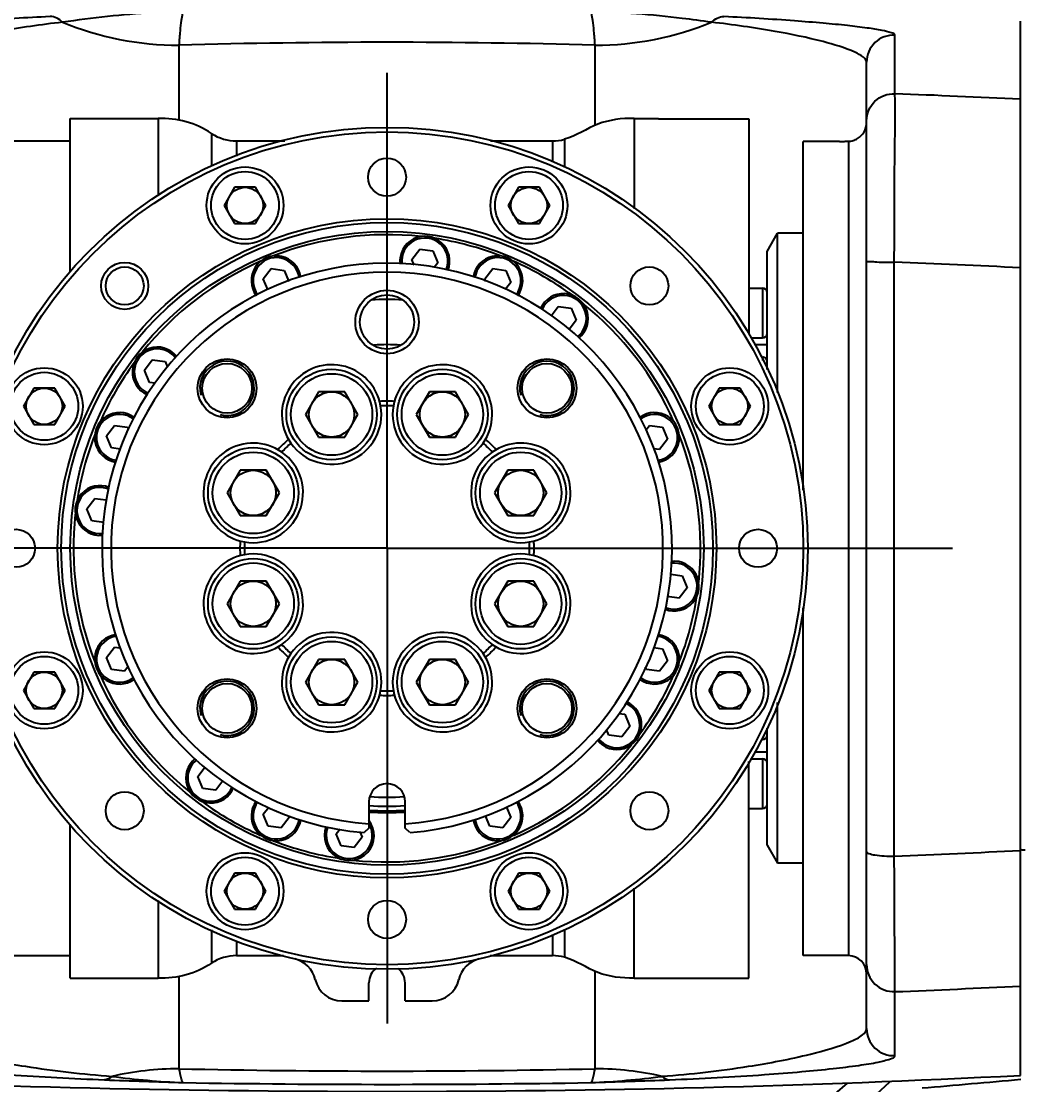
# Model space of a CAD drawing. Header units: millimetres. Extents: x 5828 to 7155, y 123 to 421.
# Drawn here: x 6355.74 to 6361.26, y 298.19 to 304.06 of the extents above; entities that cross this region are included whole.
import ezdxf

# ---------------------------------------------------------------- set-up
doc = ezdxf.new("R2010")
doc.units = ezdxf.units.MM
doc.linetypes.add('CENTER', pattern=[0.6, 0.375, -0.075, 0.075, -0.075])
for name, color, linetype in [('中心线', 7, 'Continuous'), ('外形图', 7, 'Continuous'), ('多重引线', 7, 'Continuous'), ('尺寸标注', 7, 'Continuous')]:
    doc.layers.add(name, color=color, linetype=linetype)
doc.styles.add('微软雅黑', font='msyh.ttc', dxfattribs={"height": 2})
doc.dimstyles.new('尺寸标注_1_20比例', dxfattribs={"dimtxt": 1.5, "dimasz": 1.25, "dimexe": 0.5, "dimexo": 0.4, "dimgap": 0.5, "dimtad": 1, "dimdec": 1, "dimlfac": 20, "dimdsep": 46, "dimtxsty": '微软雅黑', "dimcen": 0.09, "dimadec": 0, "dimazin": 0, "dimtp": 0.01, "dimtm": 0.01, "dimtfac": 1, "dimtdec": 1, "dimtofl": 0, "dimtmove": 0, "dimatfit": 3, "dimfxl": 1, "dimtolj": 1, "dimarcsym": 0})

# ---------------------------------------------------------------- blocks, each defined once
blk = doc.blocks.new('*D1056')
at = {"layer": 'Defpoints', "color": 0}
for p in [(6369.4329, 311.2873), (6369.4329, 295.1307), (6345.0571, 282.8222)]:
    blk.add_point(p, dxfattribs=at)
at = {"layer": '尺寸标注', "color": 0, "linetype": 'Continuous', "lineweight": -2}
for p, q in [((6345.0571, 283.2222), (6345.0571, 311.7873)), ((6369.4329, 295.5307), (6369.4329, 311.7873)), ((6346.3071, 311.2873), (6368.1829, 311.2873))]:
    blk.add_line(p, q, dxfattribs=at)
at = {"layer": '尺寸标注', "color": 0}
for points in [[(6346.3071, 311.4956), (6346.3071, 311.0789), (6345.0571, 311.2873)], [(6368.1829, 311.0789), (6368.1829, 311.4956), (6369.4329, 311.2873)]]:
    blk.add_solid(points, dxfattribs=at)
at = {"layer": '尺寸标注', "color": 0, "insert": (6357.245, 312.8732), "char_height": 2, "attachment_point": 5, "style": '微软雅黑'}
blk.add_mtext('\\A1;\\A1;{\\H1.05x;487.5}', dxfattribs=at)
blk = doc.blocks.new('*D1110')
at = {"layer": 'Defpoints', "color": 0}
for p in [(6369.4329, 319.1341), (6369.4329, 295.853), (6344.1571, 265.1508)]:
    blk.add_point(p, dxfattribs=at)
at = {"layer": '多重引线', "color": 0, "lineweight": -2}
for p, q in [((6344.1571, 265.5508), (6344.1571, 319.6341)), ((6369.4329, 296.253), (6369.4329, 319.6341)), ((6345.4071, 319.1341), (6368.1829, 319.1341))]:
    blk.add_line(p, q, dxfattribs=at)
at = {"layer": '多重引线', "color": 0}
for points in [[(6345.4071, 319.3424), (6345.4071, 318.9258), (6344.1571, 319.1341)], [(6368.1829, 318.9258), (6368.1829, 319.3424), (6369.4329, 319.1341)]]:
    blk.add_solid(points, dxfattribs=at)
at = {"layer": '多重引线', "color": 0, "insert": (6356.795, 320.72), "char_height": 2, "attachment_point": 5, "style": '微软雅黑'}
blk.add_mtext('\\A1;\\A1;{\\H1.05x;505.5}', dxfattribs=at)

msp = doc.modelspace()

# ---------------------------------------------------------------- linework, layer by layer
at = {"layer": '中心线', "linetype": 'CENTER', "ltscale": 10}
for q in [(6357.7575, 303.7776), (6354.6319, 301.1519), (6360.8831, 301.1519), (6357.7575, 298.5262)]:
    msp.add_line((6357.7575, 301.1519), q, dxfattribs=at)
at = {"layer": '外形图', "color": 0, "linetype": 'Continuous'}
for p, q in [((6361.2576, 298.2407), (6361.2576, 304.0632)), ((6360.5637, 303.6629), (6360.5637, 303.9866)), ((6356.6075, 303.931), (6356.6075, 303.5163)), ((6358.9075, 303.4878), (6358.9075, 303.931)), ((6360.4076, 298.4991), (6360.4076, 303.8369)), ((6356.0075, 302.679), (6356.0075, 303.527)), ((6356.0075, 303.527), (6356.4925, 303.527)), ((6356.4925, 303.527), (6356.4925, 303.1011)), ((6359.1225, 303.527), (6359.1225, 303.0276)), ((6359.1225, 303.527), (6359.2576, 303.527)), ((6359.2576, 303.527), (6359.2576, 303.5249)), ((6359.2576, 303.5249), (6359.7576, 303.5249)), ((6359.7576, 303.5249), (6359.7576, 302.336)), ((6356.7877, 303.4437), (6356.7877, 303.2637)), ((6358.739, 303.4111), (6358.739, 303.2593)), ((6360.3522, 303.4122), (6360.3576, 303.4154)), ((6355.5024, 303.402), (6356.0075, 303.402)), ((6356.926, 303.402), (6356.926, 303.3183)), ((6356.926, 303.402), (6357.1934, 303.402)), ((6358.3295, 303.402), (6358.6723, 303.402)), ((6358.6723, 303.402), (6358.6723, 303.2848)), ((6360.0576, 301.4734), (6360.0576, 303.3998)), ((6360.2576, 303.3998), (6360.0576, 303.3998)), ((6360.3076, 303.4003), (6360.3076, 298.9019)), ((6356.9152, 303.1459), (6356.8575, 303.0459)), ((6357.0307, 303.1459), (6356.9152, 303.1459)), ((6357.0885, 303.0459), (6357.0307, 303.1459)), ((6358.4843, 303.1459), (6358.4266, 303.0459)), ((6358.5998, 303.1459), (6358.4843, 303.1459)), ((6358.6575, 303.0459), (6358.5998, 303.1459)), ((6356.8575, 303.0459), (6356.9152, 302.9459)), ((6357.0307, 302.9459), (6357.0885, 303.0459)), ((6358.4266, 303.0459), (6358.4843, 302.9459)), ((6358.5998, 302.9459), (6358.6575, 303.0459)), ((6356.9152, 302.9459), (6357.0307, 302.9459)), ((6358.4843, 302.9459), (6358.5998, 302.9459)), ((6359.8576, 302.792), (6359.9153, 302.892)), ((6359.9153, 302.0128), (6359.9153, 302.892)), ((6360.0576, 302.892), (6359.9153, 302.892)), ((6357.8948, 302.7477), (6357.9387, 302.805)), ((6357.9387, 302.805), (6358.0103, 302.7955)), ((6358.0103, 302.7955), (6358.0379, 302.7289)), ((6359.8576, 302.1388), (6359.8576, 302.792)), ((6357.9077, 302.7165), (6357.8948, 302.7477)), ((6358.0379, 302.7289), (6358.0179, 302.7029)), ((6360.5606, 299.4513), (6360.5606, 302.7331)), ((6357.0736, 302.6396), (6357.1176, 302.6969)), ((6357.1176, 302.6969), (6357.1891, 302.6874)), ((6357.1891, 302.6874), (6357.2144, 302.6263)), ((6358.2983, 302.6396), (6358.3422, 302.6969)), ((6358.3422, 302.6969), (6358.4138, 302.6874)), ((6358.4138, 302.6874), (6358.4414, 302.6208)), ((6357.0981, 302.5807), (6357.0736, 302.6396)), ((6358.3043, 302.625), (6358.2983, 302.6396)), ((6358.4414, 302.6208), (6358.4124, 302.583)), ((6359.7576, 302.5895), (6359.8326, 302.5895)), ((6359.8326, 302.5895), (6359.8326, 302.3145)), ((6358.6637, 302.4356), (6358.7039, 302.488)), ((6358.7039, 302.488), (6358.7755, 302.4786)), ((6358.7755, 302.4786), (6358.8031, 302.4119)), ((6358.8031, 302.4119), (6358.7651, 302.3623)), ((6359.7701, 302.3145), (6359.8326, 302.3145)), ((6359.7887, 302.277), (6359.8576, 302.277)), ((6356.4165, 302.1354), (6356.4605, 302.1927)), ((6356.4605, 302.1927), (6356.532, 302.1832)), ((6356.532, 302.1832), (6356.545, 302.1519)), ((6359.8326, 302.2087), (6359.8326, 302.1887)), ((6356.4442, 302.0687), (6356.4165, 302.1354)), ((6356.4763, 302.0645), (6356.4442, 302.0687)), ((6355.8058, 302.0365), (6355.748, 301.9365)), ((6355.9212, 302.0365), (6355.8058, 302.0365)), ((6355.979, 301.9365), (6355.9212, 302.0365)), ((6357.3792, 302.0161), (6357.307, 301.8911)), ((6357.5235, 302.0161), (6357.3792, 302.0161)), ((6357.5957, 301.8911), (6357.5235, 302.0161)), ((6357.9915, 302.0161), (6357.9193, 301.8911)), ((6358.1358, 302.0161), (6357.9915, 302.0161)), ((6358.208, 301.8911), (6358.1358, 302.0161)), ((6359.5938, 302.0365), (6359.536, 301.9365)), ((6359.7093, 302.0365), (6359.5938, 302.0365)), ((6359.767, 301.9365), (6359.7093, 302.0365)), ((6355.748, 301.9365), (6355.8058, 301.8364)), ((6355.9212, 301.8364), (6355.979, 301.9365)), ((6357.307, 301.8911), (6357.3792, 301.766)), ((6357.5235, 301.766), (6357.5957, 301.8911)), ((6357.9193, 301.8911), (6357.9915, 301.766)), ((6358.1358, 301.766), (6358.208, 301.8911)), ((6359.536, 301.9365), (6359.5938, 301.8364)), ((6359.7093, 301.8364), (6359.767, 301.9365)), ((6355.8058, 301.8364), (6355.9212, 301.8364)), ((6356.2077, 301.7737), (6356.2516, 301.8309)), ((6356.2516, 301.8309), (6356.3232, 301.8215)), ((6359.1881, 301.8048), (6359.2081, 301.8309)), ((6359.2081, 301.8309), (6359.2797, 301.8215)), ((6359.5938, 301.8364), (6359.7093, 301.8364)), ((6356.2353, 301.707), (6356.2077, 301.7737)), ((6356.3232, 301.8215), (6356.3285, 301.8086)), ((6357.3792, 301.766), (6357.5235, 301.766)), ((6357.9915, 301.766), (6358.1358, 301.766)), ((6359.2797, 301.8215), (6359.3073, 301.7548)), ((6356.2843, 301.7005), (6356.2353, 301.707)), ((6359.3073, 301.7548), (6359.2634, 301.6976)), ((6359.2634, 301.6976), (6359.2301, 301.7019)), ((6356.9462, 301.5831), (6356.874, 301.4581)), ((6357.0906, 301.5831), (6356.9462, 301.5831)), ((6357.1627, 301.4581), (6357.0906, 301.5831)), ((6358.4245, 301.5831), (6358.3523, 301.4581)), ((6358.5688, 301.5831), (6358.4245, 301.5831)), ((6358.641, 301.4581), (6358.5688, 301.5831)), ((6356.0996, 301.3702), (6356.1435, 301.4275)), ((6356.1435, 301.4275), (6356.2062, 301.4192)), ((6356.874, 301.4581), (6356.9462, 301.3331)), ((6357.0906, 301.3331), (6357.1627, 301.4581)), ((6358.3523, 301.4581), (6358.4245, 301.3331)), ((6358.5688, 301.3331), (6358.641, 301.4581)), ((6356.1272, 301.3035), (6356.0996, 301.3702)), ((6356.1925, 301.2949), (6356.1272, 301.3035)), ((6356.9462, 301.3331), (6357.0906, 301.3331)), ((6358.4245, 301.3331), (6358.5688, 301.3331)), ((6359.3252, 301.0086), (6359.3878, 301.0003)), ((6359.3878, 301.0003), (6359.4154, 300.9337)), ((6356.9462, 300.9708), (6356.874, 300.8458)), ((6357.0906, 300.9708), (6356.9462, 300.9708)), ((6357.1627, 300.8458), (6357.0906, 300.9708)), ((6358.4245, 300.9708), (6358.3523, 300.8458)), ((6358.5688, 300.9708), (6358.4245, 300.9708)), ((6358.641, 300.8458), (6358.5688, 300.9708)), ((6359.3715, 300.8764), (6359.3059, 300.885)), ((6359.4154, 300.9337), (6359.3715, 300.8764)), ((6356.874, 300.8458), (6356.9462, 300.7208)), ((6357.0906, 300.7208), (6357.1627, 300.8458)), ((6358.3523, 300.8458), (6358.4245, 300.7208)), ((6358.5688, 300.7208), (6358.641, 300.8458)), ((6360.0576, 298.9019), (6360.0576, 300.824)), ((6356.9462, 300.7208), (6357.0906, 300.7208)), ((6358.4245, 300.7208), (6358.5688, 300.7208)), ((6356.2077, 300.549), (6356.2516, 300.6063)), ((6356.2516, 300.6063), (6356.2835, 300.6021)), ((6359.2318, 300.6032), (6359.2797, 300.5969)), ((6359.2797, 300.5969), (6359.3073, 300.5302)), ((6356.2353, 300.4824), (6356.2077, 300.549)), ((6357.3792, 300.5378), (6357.307, 300.4128)), ((6357.5235, 300.5378), (6357.3792, 300.5378)), ((6357.5957, 300.4128), (6357.5235, 300.5378)), ((6357.9915, 300.5378), (6357.9193, 300.4128)), ((6358.1358, 300.5378), (6357.9915, 300.5378)), ((6358.208, 300.4128), (6358.1358, 300.5378)), ((6359.3073, 300.5302), (6359.2634, 300.4729)), ((6356.3069, 300.4729), (6356.2353, 300.4824)), ((6356.3276, 300.5), (6356.3069, 300.4729)), ((6359.1918, 300.4824), (6359.1859, 300.4967)), ((6359.2634, 300.4729), (6359.1918, 300.4824)), ((6355.8058, 300.4674), (6355.748, 300.3674)), ((6355.9212, 300.4674), (6355.8058, 300.4674)), ((6355.979, 300.3674), (6355.9212, 300.4674)), ((6357.307, 300.4128), (6357.3792, 300.2878)), ((6357.5235, 300.2878), (6357.5957, 300.4128)), ((6357.9193, 300.4128), (6357.9915, 300.2878)), ((6358.1358, 300.2878), (6358.208, 300.4128)), ((6359.5938, 300.4674), (6359.536, 300.3674)), ((6359.7093, 300.4674), (6359.5938, 300.4674)), ((6359.767, 300.3674), (6359.7093, 300.4674)), ((6355.748, 300.3674), (6355.8058, 300.2674)), ((6355.9212, 300.2674), (6355.979, 300.3674)), ((6359.536, 300.3674), (6359.5938, 300.2674)), ((6359.7093, 300.2674), (6359.767, 300.3674)), ((6359.9153, 299.4119), (6359.9153, 300.2997)), ((6355.8058, 300.2674), (6355.9212, 300.2674)), ((6357.3792, 300.2878), (6357.5235, 300.2878)), ((6357.9915, 300.2878), (6358.1358, 300.2878)), ((6359.0377, 300.2395), (6359.0708, 300.2351)), ((6359.5938, 300.2674), (6359.7093, 300.2674)), ((6359.0708, 300.2351), (6359.0985, 300.1685)), ((6358.983, 300.1206), (6358.9702, 300.1514)), ((6359.0545, 300.1112), (6358.983, 300.1206)), ((6359.0985, 300.1685), (6359.0545, 300.1112)), ((6359.8576, 299.5119), (6359.8576, 300.159)), ((6359.8282, 300.0952), (6359.8326, 300.0952)), ((6359.8326, 300.1054), (6359.8326, 300.0952)), ((6359.7874, 300.0269), (6359.8576, 300.0269)), ((6356.7119, 299.8919), (6356.7521, 299.9443)), ((6359.7576, 298.7769), (6359.7576, 299.9738)), ((6359.766, 299.9894), (6359.8326, 299.9894)), ((6359.8326, 299.9894), (6359.8326, 299.7144)), ((6356.7395, 299.8253), (6356.7119, 299.8919)), ((6356.8111, 299.8158), (6356.7395, 299.8253)), ((6356.8503, 299.8669), (6356.8111, 299.8158)), ((6357.0736, 299.6831), (6357.1042, 299.7229)), ((6357.6575, 299.7519), (6357.6575, 299.6069)), ((6357.8575, 299.6069), (6357.8575, 299.7519)), ((6358.4161, 299.7253), (6358.4414, 299.6643)), ((6359.7576, 299.7144), (6359.8326, 299.7144)), ((6357.1013, 299.6164), (6357.0736, 299.6831)), ((6357.2167, 299.6643), (6357.1728, 299.607)), ((6357.2124, 299.6748), (6357.2167, 299.6643)), ((6358.3259, 299.6164), (6358.3018, 299.6746)), ((6358.4414, 299.6643), (6358.3974, 299.607)), ((6356.0075, 298.7769), (6356.0075, 299.6288)), ((6357.1728, 299.607), (6357.1013, 299.6164)), ((6357.4771, 299.575), (6357.4979, 299.6021)), ((6357.6575, 299.6069), (6357.6305, 299.582)), ((6357.8845, 299.582), (6357.8575, 299.6069)), ((6358.3974, 299.607), (6358.3259, 299.6164)), ((6357.5047, 299.5083), (6357.4771, 299.575)), ((6357.6202, 299.5561), (6357.5763, 299.4989)), ((6357.6081, 299.5854), (6357.6202, 299.5561)), ((6357.5763, 299.4989), (6357.5047, 299.5083)), ((6359.8576, 299.5119), (6359.9153, 299.4119)), ((6356.9152, 299.3579), (6356.8575, 299.2579)), ((6357.0307, 299.3579), (6356.9152, 299.3579)), ((6357.0885, 299.2579), (6357.0307, 299.3579)), ((6358.4843, 299.3579), (6358.4266, 299.2579)), ((6358.5998, 299.3579), (6358.4843, 299.3579)), ((6358.6575, 299.2579), (6358.5998, 299.3579)), ((6360.0576, 299.4119), (6359.9153, 299.4119)), ((6356.8575, 299.2579), (6356.9152, 299.1579)), ((6357.0307, 299.1579), (6357.0885, 299.2579)), ((6358.4266, 299.2579), (6358.4843, 299.1579)), ((6358.5998, 299.1579), (6358.6575, 299.2579)), ((6359.1225, 298.7769), (6359.1225, 299.2748)), ((6356.4925, 299.2073), (6356.4925, 298.7769)), ((6356.9152, 299.1579), (6357.0307, 299.1579)), ((6358.4843, 299.1579), (6358.5998, 299.1579)), ((6356.7877, 299.0447), (6356.7877, 298.8602)), ((6358.6723, 299.0196), (6358.6723, 298.9019)), ((6358.739, 299.0477), (6358.739, 298.8928)), ((6356.926, 298.9808), (6356.926, 298.9019)), ((6355.5024, 298.9019), (6356.0075, 298.9019)), ((6356.926, 298.9019), (6357.1855, 298.9019)), ((6358.3282, 298.9019), (6358.6723, 298.9019)), ((6360.3076, 298.9019), (6360.0576, 298.9019)), ((6356.0075, 298.7769), (6356.4925, 298.7769)), ((6356.6075, 298.7876), (6356.6075, 298.277)), ((6358.9075, 298.277), (6358.9075, 298.8161)), ((6359.1225, 298.7769), (6359.7576, 298.7769)), ((6357.6575, 298.6519), (6357.6575, 298.7519)), ((6357.8575, 298.6519), (6357.8575, 298.7519)), ((6357.5075, 298.6519), (6357.6575, 298.6519)), ((6357.8575, 298.6519), (6358.0075, 298.6519)), ((6360.5637, 298.3494), (6360.5637, 298.703))]:
    msp.add_line(p, q, dxfattribs=at)
for centre, radius in [((6357.7575, 301.1519), 2.3251), ((6357.7575, 301.1519), 2.3001), ((6357.7575, 303.202), 0.105), ((6356.973, 303.0459), 0.2125), ((6356.973, 303.0459), 0.1875), ((6358.542, 303.0459), 0.2125), ((6358.542, 303.0459), 0.1875), ((6356.973, 303.0459), 0.1), ((6358.542, 303.0459), 0.1), ((6357.7575, 301.1519), 1.8201), ((6357.7575, 301.1519), 1.8001), ((6357.7575, 301.1519), 1.7501), ((6356.3079, 302.6015), 0.13), ((6356.3079, 302.6015), 0.105), ((6359.2071, 302.6015), 0.105), ((6357.7575, 302.402), 0.175), ((6357.7575, 302.402), 0.15), ((6356.8736, 302.0358), 0.1625), ((6358.6414, 302.0358), 0.1625), ((6355.8635, 301.9365), 0.2125), ((6355.8635, 301.9365), 0.1875), ((6356.8736, 302.0358), 0.1375), ((6357.4513, 301.8911), 0.25), ((6358.0637, 301.8911), 0.25), ((6358.6414, 302.0358), 0.1375), ((6359.6515, 301.9365), 0.2125), ((6359.6515, 301.9365), 0.1875), ((6357.4513, 301.8911), 0.225), ((6358.0637, 301.8911), 0.225), ((6355.8635, 301.9365), 0.1), ((6357.4513, 301.8911), 0.125), ((6358.0637, 301.8911), 0.125), ((6359.6515, 301.9365), 0.1), ((6357.0184, 301.4581), 0.25), ((6358.4966, 301.4581), 0.25), ((6357.0184, 301.4581), 0.225), ((6358.4966, 301.4581), 0.225), ((6357.0184, 301.4581), 0.125), ((6358.4966, 301.4581), 0.125), ((6355.7074, 301.1519), 0.105), ((6359.8076, 301.1519), 0.105), ((6357.0184, 300.8458), 0.25), ((6357.0184, 300.8458), 0.225), ((6358.4966, 300.8458), 0.25), ((6358.4966, 300.8458), 0.225), ((6357.0184, 300.8458), 0.125), ((6358.4966, 300.8458), 0.125), ((6357.4513, 300.4128), 0.25), ((6358.0637, 300.4128), 0.25), ((6357.4513, 300.4128), 0.225), ((6358.0637, 300.4128), 0.225), ((6355.8635, 300.3674), 0.2125), ((6355.8635, 300.3674), 0.1875), ((6357.4513, 300.4128), 0.125), ((6358.0637, 300.4128), 0.125), ((6359.6515, 300.3674), 0.2125), ((6359.6515, 300.3674), 0.1875), ((6355.8635, 300.3674), 0.1), ((6356.8736, 300.268), 0.1625), ((6358.6414, 300.268), 0.1625), ((6359.6515, 300.3674), 0.1), ((6356.8736, 300.268), 0.1375), ((6358.6414, 300.268), 0.1375), ((6356.3079, 299.7023), 0.105), ((6359.2071, 299.7023), 0.105), ((6356.973, 299.2579), 0.2125), ((6356.973, 299.2579), 0.1875), ((6358.542, 299.2579), 0.2125), ((6358.542, 299.2579), 0.1875), ((6356.973, 299.2579), 0.1), ((6358.542, 299.2579), 0.1), ((6357.7575, 299.1019), 0.105)]:
    msp.add_circle(centre, radius, dxfattribs=at)
for centre, radius, start, end in [((6357.7575, 263.0701), 40.8771, 88.38784, 91.61218), ((6360.5575, 303.8368), 0.15, 87.65061, 179.97879), ((6357.7574, 232.0763), 71.6416, 87.199573, 87.755081), ((6360.3076, 303.502), 0.1, 300, 0), ((6356.926, 303.652), 0.25, 236.43093, 270), ((6358.6723, 303.652), 0.25, 270, 285.47078), ((6360.3051, 303.4987), 0.0984, 287.07292, 294.67699), ((6360.305, 303.499), 0.0987, 287.16125, 294.61429), ((6360.3014, 303.5068), 0.1073, 294.63683, 298.24895), ((6360.3022, 303.505), 0.1054, 294.69254, 298.04488), ((6360.2576, 305.6492), 2.2495, 270.00021, 270.65822), ((6360.2576, 305.6482), 2.2484, 270.65826, 271.27422), ((6357.7575, 301.1519), 1.7326, 83.76445, 111.23555), ((6357.9664, 302.7383), 0.1375, 337.99719, 186.83854), ((6357.9664, 302.7383), 0.1275, 337.11552, 187.72979), ((6357.7575, 301.1519), 1.7326, 68.76445, 81.23555), ((6357.1452, 302.6302), 0.1375, 8.50445, 216.98892), ((6358.3698, 302.6302), 0.1375, 323.01108, 171.49556), ((6357.7575, 301.1519), 1.575, 274.62576, 265.37431), ((6357.7575, 301.1519), 1.7326, 113.76445, 141.23555), ((6357.1452, 302.6302), 0.1275, 7.56233, 217.73624), ((6358.3698, 302.6302), 0.1275, 322.20525, 172.45937), ((6357.7575, 301.1519), 1.7326, 53.76445, 66.23555), ((6357.7575, 233.6996), 69.0903, 87.096186, 87.674781), ((6357.7575, 301.1519), 1.525, 273.7599, 266.24018), ((6359.8326, 302.5645), 0.025, 0, 90), ((6358.7316, 302.4213), 0.1375, 308.20288, 155.97272), ((6358.7316, 302.4213), 0.1275, 307.4922, 156.97993), ((6357.7575, 301.1519), 1.375, 86.35564, 93.62956), ((6357.7575, 301.1519), 1.7326, 23.76445, 51.23555), ((6359.8326, 302.3395), 0.025, 270, 0), ((6356.4881, 302.126), 0.1375, 39.42689, 246.42747), ((6356.4881, 302.126), 0.1275, 38.80472, 247.00569), ((6357.7575, 301.1519), 1.125, 86.25619, 93.68726), ((6357.7575, 301.1519), 1.7326, 143.76445, 156.23555), ((6356.8736, 302.0358), 0.15, 255, 195), ((6358.6414, 302.0358), 0.15, 255, 195), ((6359.8326, 302.1837), 0.025, 0, 90), ((6357.4513, 301.8911), 0.275, 9.96861, 215.03139), ((6358.0637, 301.8911), 0.275, 324.96861, 170.03139), ((6357.7575, 301.1519), 0.8125, 87.11884, 92.88116), ((6356.2793, 301.7642), 0.1375, 53.79858, 260.87984), ((6356.2793, 301.7642), 0.1275, 53.30977, 261.32722), ((6357.4513, 301.8911), 0.275, 215.03139, 9.96861), ((6357.7575, 301.1519), 0.7875, 87.43094, 92.56906), ((6358.0637, 301.8911), 0.275, 170.03139, 324.96861), ((6359.2358, 301.7642), 0.1375, 279.12015, 126.20141), ((6359.2358, 301.7642), 0.1275, 278.66766, 126.72945), ((6357.7575, 301.1519), 1.7326, 158.76445, 171.23555), ((6357.7575, 301.1519), 1.7326, 353.76445, 21.23555), ((6357.0184, 301.4581), 0.275, 54.96861, 260.03139), ((6357.7575, 301.1519), 0.8125, 132.11884, 137.88116), ((6357.7575, 301.1519), 0.7875, 132.43094, 137.56906), ((6357.7575, 301.1519), 0.7875, 42.43094, 47.56906), ((6357.7575, 301.1519), 0.8125, 42.11884, 47.88116), ((6358.4966, 301.4581), 0.275, 279.96861, 125.03139), ((6357.0184, 301.4581), 0.275, 260.03139, 54.96861), ((6358.4966, 301.4581), 0.275, 125.03139, 279.96861), ((6356.1711, 301.3608), 0.1375, 68.34828, 275.67644), ((6356.1711, 301.3608), 0.1275, 67.71487, 276.72891), ((6357.7575, 301.1519), 1.7326, 173.76445, 201.23555), ((6357.7575, 301.1519), 0.8125, 177.11884, 182.88116), ((6357.7575, 301.1519), 0.7875, 177.43094, 182.56906), ((6357.7575, 301.1519), 0.7875, 357.43094, 2.56906), ((6357.7575, 301.1519), 0.8125, 357.11884, 2.88116), ((6357.0184, 300.8458), 0.275, 305.03139, 99.96861), ((6358.4966, 300.8458), 0.275, 80.03139, 234.96861), ((6357.0184, 300.8458), 0.275, 99.96861, 305.03139), ((6358.4966, 300.8458), 0.275, 234.96861, 80.03139), ((6359.3439, 300.9431), 0.1375, 248.71869, 96.92416), ((6359.3439, 300.9431), 0.1275, 247.72164, 97.68846), ((6357.7575, 301.1519), 1.7326, 338.76445, 351.23555), ((6356.2793, 300.5396), 0.1375, 97.98134, 306.70576), ((6356.2793, 300.5396), 0.1275, 97.11503, 307.70017), ((6357.4513, 300.4128), 0.275, 350.03139, 144.96861), ((6358.0637, 300.4128), 0.275, 35.03139, 189.96861), ((6359.2358, 300.5396), 0.1375, 233.29424, 82.01866), ((6359.2358, 300.5396), 0.1275, 232.35628, 82.85897), ((6357.7575, 301.1519), 0.8125, 222.11884, 227.88116), ((6357.7575, 301.1519), 0.7875, 222.43094, 227.56906), ((6357.7575, 301.1519), 0.7875, 312.43094, 317.56906), ((6357.7575, 301.1519), 0.8125, 312.11884, 317.88116), ((6357.4513, 300.4128), 0.275, 144.96861, 350.03139), ((6358.0637, 300.4128), 0.275, 189.96861, 35.03139), ((6357.7575, 301.1519), 1.7326, 203.76445, 231.23555), ((6356.8736, 300.268), 0.15, 255, 195), ((6358.6414, 300.268), 0.15, 255, 195), ((6357.7575, 301.1519), 1.7326, 323.76445, 336.23555), ((6357.7575, 301.1519), 0.7875, 267.43094, 272.56906), ((6357.7575, 301.1519), 0.8125, 267.11884, 272.88116), ((6359.0269, 300.1779), 0.1375, 218.04919, 66.93498), ((6359.0269, 300.1779), 0.1275, 217.19474, 67.84313), ((6359.8326, 300.1202), 0.025, 270, 0), ((6357.7575, 301.1519), 1.7326, 293.76445, 321.23555), ((6356.7835, 299.8825), 0.1375, 128.32736, 337.01724), ((6356.7835, 299.8825), 0.1275, 127.32786, 337.84852), ((6359.8326, 299.9644), 0.025, 0, 90), ((6357.7575, 299.7519), 0.1, 0, 180), ((6357.7575, 301.1519), 1.375, 266.02866, 273.97514), ((6357.7575, 301.1519), 1.7326, 233.76445, 246.23555), ((6357.1452, 299.6737), 0.1375, 143.76902, 351.90565), ((6357.1452, 299.6737), 0.1275, 142.73717, 352.62433), ((6357.7575, 301.1519), 1.425, 265.97437, 274.02781), ((6358.3698, 299.6737), 0.1375, 188.09435, 36.23096), ((6358.3698, 299.6737), 0.1275, 187.39527, 37.19919), ((6359.8326, 299.7394), 0.025, 270, 0), ((6357.5487, 299.5656), 0.1375, 159.39088, 37.6443), ((6357.7575, 301.1519), 1.46, 266.06104, 273.93637), ((6357.7575, 301.1519), 1.45, 266.03602, 273.96683), ((6357.5487, 299.5656), 0.1275, 158.34158, 30.7793), ((6357.7575, 301.1519), 1.7326, 248.76445, 261.23555), ((6357.7575, 301.1519), 1.7326, 263.76445, 291.23555), ((6357.757, 367.8757), 68.4819, 272.34634, 272.930087), ((6356.926, 298.6519), 0.25, 90, 123.56907), ((6358.6723, 298.6519), 0.25, 74.52922, 90), ((6360.3076, 298.8019), 0.1, 0, 90), ((6357.2146, 298.7371), 0.15, 12.45741, 77.32806), ((6357.7575, 298.7519), 0.1, 125.77801, 180), ((6357.7575, 298.7519), 0.1, 0, 52.50958), ((6358.3005, 298.7371), 0.15, 102.67194, 167.54259), ((6357.5075, 298.8019), 0.15, 192.45741, 270), ((6358.0075, 298.8019), 0.15, 270, 347.54259), ((6357.7569, 369.4542), 70.8069, 272.271801, 272.83387), ((6360.5575, 298.4992), 0.1499, 180.031, 272.35808), ((6357.7575, 367.1602), 69.0083, 267.092708, 272.907292), ((6356.6075, 296.6125), 1.6644, 90.00127, 102.85434), ((6357.7573, 351.0462), 52.7818, 268.75174, 271.24867), ((6358.9075, 296.6125), 1.6644, 77.14523, 89.99872), ((6357.7575, 301.1519), 4.0501, 226.51002, 313.31667), ((6357.7575, 301.1519), 3.9001, 229.27876, 310.74329), ((6358.1525, 347.6544), 49.4771, 267.73471, 268.23892), ((6357.7575, 363.8016), 65.6106, 269.017042, 270.982982), ((6357.3537, 347.9075), 49.7303, 271.76231, 272.26398), ((6342.4988, 506.8004), 209.4232, 274.989742, 275.139607)]:
    msp.add_arc(centre, radius, start, end, dxfattribs=at)
for points, knots in [([(6360.7358, 297.9218), (6360.9775, 297.943), (6361.4622, 297.9856), (6362.193, 298.056), (6362.8119, 298.132), (6363.3242, 298.2403), (6363.8604, 298.455), (6364.2252, 299.0922), (6364.5249, 300.0731), (6364.6628, 301.3286), (6364.524, 302.5851), (6364.2239, 303.5658), (6363.8567, 304.2017), (6363.3211, 304.4144), (6362.8093, 304.5223), (6362.1911, 304.598), (6361.4614, 304.6683), (6360.9772, 304.7109), (6360.7358, 304.7321)], [0, 0, 0, 0, 0.059304, 0.118884, 0.179492, 0.211315, 0.24722, 0.316724, 0.378735, 0.500163, 0.621493, 0.683827, 0.75306, 0.788939, 0.820753, 0.881257, 0.940766, 1, 1, 1, 1]), ([(6361.8939, 298.2792), (6362.1104, 298.301), (6362.4349, 298.3361), (6362.8658, 298.3999), (6363.1843, 298.4668), (6363.498, 298.5677), (6363.7498, 298.7873), (6363.9112, 299.0714), (6364.0824, 299.4674), (6364.2272, 299.9886), (6364.3297, 300.6257), (6364.3683, 301.2689), (6364.3413, 301.9122), (6364.2506, 302.5515), (6364.1171, 303.0755), (6363.9609, 303.4787), (6363.8124, 303.7657), (6363.6031, 304.0238), (6363.2979, 304.1572), (6362.9819, 304.2325), (6362.5526, 304.3036), (6362.0127, 304.3645), (6361.3635, 304.4259), (6360.9305, 304.464), (6360.7139, 304.483)], [0, 0, 0, 0, 0.062933, 0.09439, 0.125836, 0.157223, 0.188391, 0.219714, 0.251005, 0.313086, 0.375455, 0.437353, 0.499097, 0.561313, 0.623794, 0.654993, 0.686065, 0.7173, 0.748615, 0.780049, 0.811444, 0.874287, 0.937143, 1, 1, 1, 1]), ([(6356.6319, 304.1193), (6356.5753, 304.1172), (6356.3518, 304.1059), (6356.1292, 304.0816), (6355.9639, 304.0579)], [0, 0, 0, 0, 0.253539, 1, 1, 1, 1]), ([(6356.6319, 304.1193), (6356.6275, 304.1166), (6356.6258, 304.0959), (6356.6183, 304.0622), (6356.6135, 304.0026), (6356.6094, 303.9573), (6356.6075, 303.931)], [0, 0, 0, 0, 0.081513, 0.276429, 0.583991, 1, 1, 1, 1]), ([(6358.9075, 303.931), (6358.9056, 303.9573), (6358.9015, 304.0026), (6358.8967, 304.0622), (6358.8892, 304.0959), (6358.8875, 304.1166), (6358.8831, 304.1193)], [0, 0, 0, 0, 0.416011, 0.723574, 0.918491, 1, 1, 1, 1]), ([(6359.5511, 304.0579), (6359.497, 304.0657), (6359.2753, 304.095), (6359.052, 304.1132), (6358.8831, 304.1193)], [0, 0, 0, 0, 0.244462, 1, 1, 1, 1]), ([(6355.8955, 304.0893), (6355.7654, 304.0827), (6355.5824, 304.0718), (6355.3553, 304.0535), (6355.2207, 304.0405), (6355.1136, 304.0276), (6355.0282, 304.0149), (6354.9841, 304.0036), (6354.9513, 303.994), (6354.9513, 303.9866)], [0, 0, 0, 0, 0.409786, 0.576096, 0.717731, 0.833356, 0.92067, 0.976833, 1, 1, 1, 1]), ([(6355.9639, 304.0579), (6355.8461, 304.0444), (6355.6389, 304.015), (6355.3752, 303.9614), (6355.2094, 303.9118), (6355.13, 303.8726), (6355.1074, 303.8476), (6355.1074, 303.8369)], [0, 0, 0, 0, 0.395922, 0.696877, 0.902127, 0.964201, 1, 1, 1, 1]), ([(6360.4076, 303.8369), (6360.4076, 303.8476), (6360.3851, 303.8726), (6360.3056, 303.9118), (6360.1398, 303.9614), (6359.8761, 304.015), (6359.669, 304.0444), (6359.5511, 304.0579)], [0, 0, 0, 0, 0.035801, 0.097875, 0.303124, 0.604065, 1, 1, 1, 1]), ([(6360.5637, 303.9866), (6360.5637, 303.994), (6360.5309, 304.0036), (6360.4868, 304.0149), (6360.4014, 304.0276), (6360.2943, 304.0405), (6360.1597, 304.0535), (6359.9326, 304.0718), (6359.7496, 304.0827), (6359.6196, 304.0893)], [0, 0, 0, 0, 0.023169, 0.079332, 0.166648, 0.28227, 0.423898, 0.590199, 1, 1, 1, 1]), ([(6360.4076, 303.5134), (6360.4076, 303.5525), (6360.4415, 303.6343), (6360.5245, 303.6645), (6360.5637, 303.6629)], [0, 0, 0, 0, 0.499497, 1, 1, 1, 1]), ([(6360.5606, 302.7331), (6360.562, 302.9439), (6360.5603, 303.2537), (6360.5678, 303.5639), (6360.5637, 303.6629)], [0, 0, 0, 0, 0.680253, 1, 1, 1, 1]), ([(6356.7877, 303.4437), (6356.7447, 303.4722), (6356.649, 303.5172), (6356.5444, 303.527), (6356.4925, 303.527)], [0, 0, 0, 0, 0.498705, 1, 1, 1, 1]), ([(6359.1225, 303.527), (6359.0551, 303.527), (6358.9162, 303.5122), (6358.8039, 303.429), (6358.739, 303.4111)], [0, 0, 0, 0, 0.500048, 1, 1, 1, 1]), ([(6360.3576, 303.4154), (6360.3573, 303.4149), (6360.3549, 303.4142), (6360.3532, 303.4128), (6360.3517, 303.412)], [0, 0, 0, 0, 0.261878, 1, 1, 1, 1]), ([(6360.4076, 302.7385), (6360.4076, 302.7345), (6360.4315, 302.7391), (6360.4552, 302.7323), (6360.5063, 302.734), (6360.5412, 302.733), (6360.5606, 302.7331)], [0, 0, 0, 0, 0.077612, 0.295182, 0.619475, 1, 1, 1, 1]), ([(6360.4076, 299.476), (6360.4076, 299.4709), (6360.4275, 299.4627), (6360.4738, 299.4539), (6360.5246, 299.4511), (6360.5606, 299.4513)], [0, 0, 0, 0, 0.095965, 0.313342, 1, 1, 1, 1]), ([(6360.5637, 298.703), (6360.5642, 298.7273), (6360.5625, 298.9768), (6360.562, 299.2262), (6360.5606, 299.4513)], [0, 0, 0, 0, 0.097769, 1, 1, 1, 1]), ([(6359.1225, 298.7769), (6359.0551, 298.7769), (6358.9162, 298.7917), (6358.8039, 298.8748), (6358.739, 298.8928)], [0, 0, 0, 0, 0.500048, 1, 1, 1, 1]), ([(6356.7877, 298.8602), (6356.7447, 298.8316), (6356.649, 298.7867), (6356.5444, 298.7769), (6356.4925, 298.7769)], [0, 0, 0, 0, 0.498705, 1, 1, 1, 1]), ([(6360.4076, 298.8523), (6360.4076, 298.8132), (6360.4415, 298.7315), (6360.5245, 298.7014), (6360.5637, 298.703)], [0, 0, 0, 0, 0.499351, 1, 1, 1, 1]), ([(6355.1074, 298.4991), (6355.1074, 298.4854), (6355.1376, 298.454), (6355.24, 298.4057), (6355.4545, 298.3443), (6355.8021, 298.2793), (6356.0775, 298.2477), (6356.2372, 298.2352)], [0, 0, 0, 0, 0.034715, 0.095785, 0.296896, 0.592114, 1, 1, 1, 1]), ([(6359.2778, 298.2353), (6359.4376, 298.2477), (6359.7129, 298.2793), (6360.0605, 298.3443), (6360.275, 298.4057), (6360.3774, 298.454), (6360.4076, 298.4854), (6360.4076, 298.4991)], [0, 0, 0, 0, 0.407875, 0.703096, 0.904211, 0.965282, 1, 1, 1, 1]), ([(6354.9513, 298.3494), (6354.9513, 298.3395), (6354.9939, 298.3257), (6355.0522, 298.3107), (6355.163, 298.2935), (6355.3019, 298.2765), (6355.4763, 298.2596), (6355.7774, 298.236), (6356.0215, 298.223), (6356.1968, 298.216)], [0, 0, 0, 0, 0.023545, 0.079464, 0.165656, 0.279156, 0.417931, 0.581623, 1, 1, 1, 1]), ([(6359.3182, 298.216), (6359.4936, 298.223), (6359.7376, 298.236), (6360.0387, 298.2596), (6360.2131, 298.2765), (6360.352, 298.2935), (6360.4628, 298.3107), (6360.5211, 298.3257), (6360.5637, 298.3395), (6360.5637, 298.3494)], [0, 0, 0, 0, 0.418365, 0.582059, 0.720835, 0.834337, 0.920532, 0.976452, 1, 1, 1, 1]), ([(6356.6075, 298.2769), (6356.6109, 298.2585), (6356.6174, 298.2356), (6356.6243, 298.2035), (6356.6319, 298.2007)], [0, 0, 0, 0, 0.698194, 1, 1, 1, 1]), ([(6358.8831, 298.2007), (6358.8907, 298.2035), (6358.8975, 298.2356), (6358.9041, 298.2585), (6358.9075, 298.2769)], [0, 0, 0, 0, 0.301685, 1, 1, 1, 1])]:
    msp.add_open_spline(points, degree=3, knots=knots, dxfattribs=at)
for points in [[(6355.9639, 304.0579), (6355.9464, 304.076), (6355.9205, 304.0895), (6355.8955, 304.0893)], [(6355.9639, 304.0579), (6356.1658, 303.974), (6356.3888, 303.931), (6356.6075, 303.931)], [(6358.9075, 303.931), (6359.1262, 303.931), (6359.3492, 303.974), (6359.5511, 304.0579)], [(6359.5511, 304.0579), (6359.5686, 304.076), (6359.5945, 304.0895), (6359.6196, 304.0893)], [(6360.3076, 303.4003), (6360.3165, 303.4005), (6360.3256, 303.402), (6360.3341, 303.4047)], [(6361.2833, 299.4847), (6361.276, 299.4847), (6361.2551, 299.4844), (6361.2617, 299.4872)], [(6356.2372, 298.2352), (6356.2266, 298.2247), (6356.2117, 298.2162), (6356.1968, 298.216)], [(6356.2372, 298.2352), (6356.3682, 298.2179), (6356.5, 298.2055), (6356.6319, 298.2007)], [(6358.8831, 298.2007), (6359.0151, 298.2055), (6359.1469, 298.2179), (6359.2778, 298.2352)], [(6359.2778, 298.2353), (6359.2884, 298.2247), (6359.3033, 298.2162), (6359.3182, 298.216)]]:
    msp.add_open_spline(points, degree=3, dxfattribs=at)

# ---------------------------------------------------------------- dimensions: what is measured, and where the dimension line sits
at = {"layer": '多重引线'}
dim = msp.add_linear_dim(base=(6369.4329, 319.1341), p1=(6344.1571, 265.1508), p2=(6369.4329, 295.853), text='\\A1;{\\H1.05x;<>}', dimstyle='尺寸标注_1_20比例', override={"dimtxsty": '微软雅黑'}, dxfattribs=at)
dim.commit()
dim.dimension.update_dxf_attribs({"geometry": '*D1110', "text_midpoint": (6356.795, 320.72)})
at = {"layer": '尺寸标注', "color": 0, "linetype": 'Continuous'}
dim = msp.add_linear_dim(base=(6369.4329, 311.2873), p1=(6345.0571, 282.8222), p2=(6369.4329, 295.1307), text='\\A1;{\\H1.05x;487.5}', dimstyle='尺寸标注_1_20比例', override={"dimtxsty": '微软雅黑'}, dxfattribs=at)
dim.commit()
dim.dimension.update_dxf_attribs({"geometry": '*D1056', "text_midpoint": (6357.245, 312.8732)})

doc.saveas('drawing.dxf')
